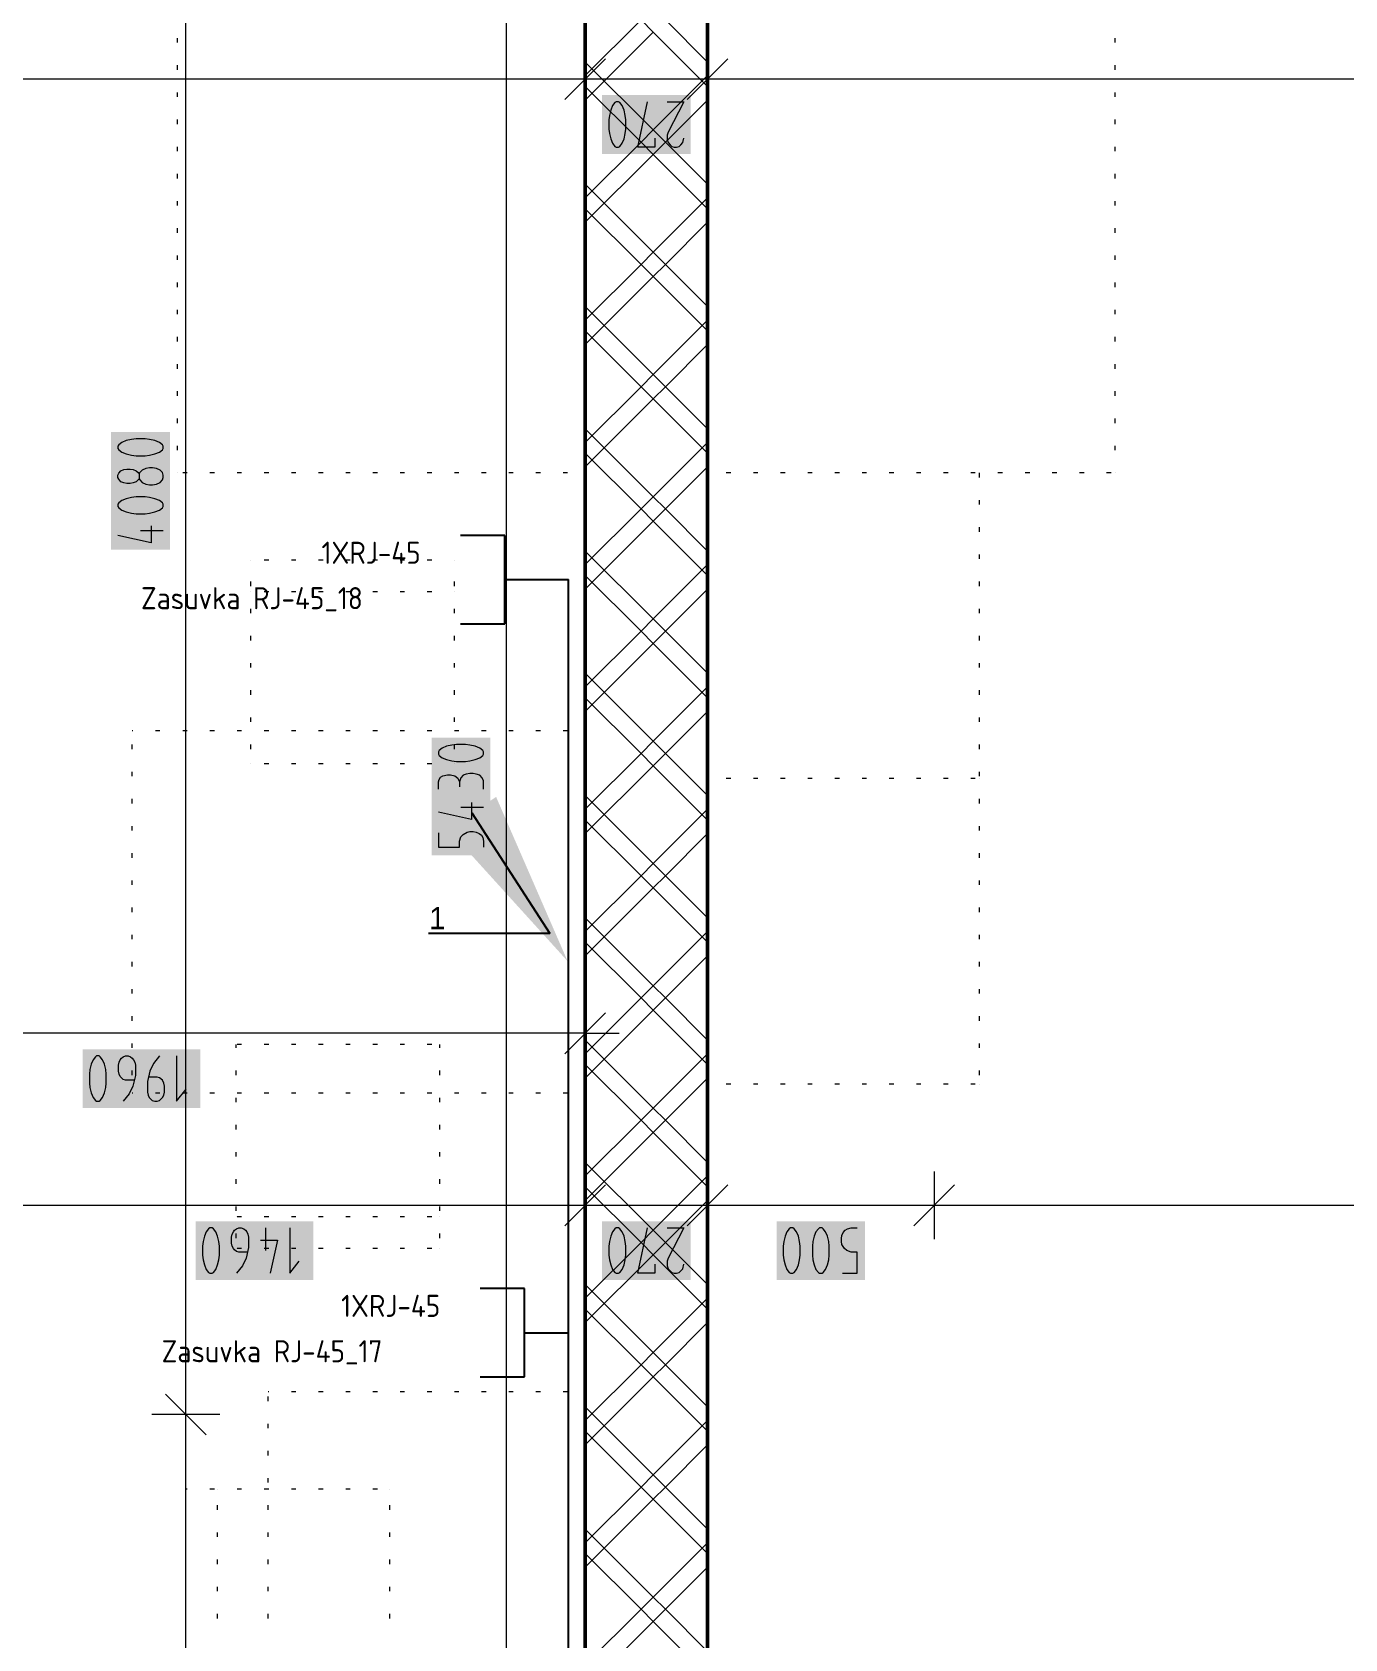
# Model space of a CAD drawing. Header units: millimetres. Extents: x 0 to 594, y 0 to 420.
# Drawn here: x 484.32 to 514.03, y 293.3 to 329.67 of the extents above; entities that cross this region are included whole.
import ezdxf
from ezdxf import colors
from ezdxf.entities.mleader import LeaderData, LeaderLine
from ezdxf.enums import TextEntityAlignment as Align
from ezdxf.math import Vec2, Vec3

# ---------------------------------------------------------------- set-up
doc = ezdxf.new("R2010")
doc.units = ezdxf.units.MM
doc.header["$LTSCALE"] = 8
for name, color, linetype in [('DESC', 1, 'Continuous'), ('PDF_Koty delkove', 7, 'Continuous'), ('PDF_Nabytek', 7, 'Continuous'), ('PDF_Steny akusticke', 7, 'Continuous'), ('RED_2.5mm^2', 1, 'Continuous'), ('SYMS', 7, 'Continuous'), ('TAGS', 160, 'Continuous')]:
    doc.layers.add(name, color=color, linetype=linetype)
doc.styles.add('WD_IEC', font='isocp2.shx', dxfattribs={"width": 0.9, "height": 4})

# ---------------------------------------------------------------- blocks, each defined once
blk = doc.blocks.new('RJ45Zasuvka_')
at = {"layer": 'SYMS'}
for p, q in [((0, 0), (0, 1)), ((-1, 0), (-1, -1)), ((1, 0), (-1, 0)), ((1, -1), (1, 0))]:
    blk.add_line(p, q, dxfattribs=at)
at = {"style": 'WD_IEC'}
for tag, height, p in [('INST', 2.7, (-6.093, 12.868)), ('LOC', 2.7, (-6.093, 9.868)), ('TAG1', 2.5, (-6, 6.828)), ('XREF', 2.7, (-6, -2.915)), ('DESC1', 2.7, (-6, -5.715)), ('DESC2', 2.7, (-6, -8.955)), ('DESC3', 2.7, (-6, -12.195))]:
    blk.add_attdef(tag, text='', height=height, dxfattribs=at).set_placement(p, align=Align.RIGHT)
for tag, p, height, flags in [('MFG', (3.917, 14.122), 1.5, 9), ('CAT', (3.917, 11.622), 1.5, 9), ('X2TERM01', (0, 1), 0.08, 1), ('ASSYCODE', (2.5, -0.75), 1, 1), ('FAMILY', (2.5, -2.25), 1, 1)]:
    blk.add_attdef(tag, p, '', height=height, dxfattribs=dict(at, flags=flags))
at = {"style": 'WD_IEC', "width": 0.8}
blk.add_attdef('TERM01', text='', height=2, rotation=90, dxfattribs=at).set_placement((-1, 1), align=Align.RIGHT)

msp = doc.modelspace()

# ---------------------------------------------------------------- linework, layer by layer
at = {"layer": 'PDF_Koty delkove', "lineweight": 18}
for points in [[(495.052, 340.963), (495.052, 340.194), (495.052, 284.538), (495.052, 281.77), (495.052, 260.604), (495.052, 258.451), (495.052, 257.683)], [(487.803, 253.839), (487.803, 258.451), (487.803, 260.604), (487.803, 283.051), (487.803, 284.537), (487.803, 298.375), (487.803, 340.194)], [(496.84, 329.372), (496.84, 328.604), (496.84, 327.835)], [(499.608, 329.372), (499.608, 328.604), (499.608, 327.835)], [(497.301, 329.065), (496.379, 328.142)], [(500.069, 329.065), (499.146, 328.142)], [(545.22, 328.604), (541.427, 328.604), (538.053, 328.604), (499.608, 328.604), (496.84, 328.604), (455.328, 328.604), (452.56, 328.604), (412.176, 328.604), (410.023, 328.604)], [(497.375, 327.68), (497.375, 327.475), (497.389, 327.374), (497.416, 327.254), (497.457, 327.151), (497.511, 327.082), (497.539, 327.066), (497.593, 327.066), (497.621, 327.082), (497.675, 327.151), (497.717, 327.254), (497.744, 327.374), (497.758, 327.475), (497.758, 327.68), (497.744, 327.782), (497.717, 327.902), (497.675, 328.005), (497.621, 328.074), (497.593, 328.091), (497.539, 328.091), (497.511, 328.074), (497.457, 328.005)], [(498.415, 327.27), (498.415, 327.066), (498.032, 327.066), (498.25, 328.091)], [(498.689, 328.091), (499.072, 328.091), (498.716, 327.407), (498.689, 327.339), (498.689, 327.236), (498.716, 327.169), (498.757, 327.117), (498.798, 327.082), (498.853, 327.066), (498.907, 327.066), (498.962, 327.082), (499.004, 327.117), (499.045, 327.169), (499.072, 327.27)], [(497.457, 328.005), (497.416, 327.902), (497.389, 327.782), (497.375, 327.68)], [(486.282, 319.682), (486.333, 319.737), (486.401, 319.764), (486.469, 319.778), (486.538, 319.778), (486.606, 319.764), (486.674, 319.737), (486.725, 319.696), (486.743, 319.669)], [(486.743, 319.559), (486.725, 319.532), (486.674, 319.491), (486.606, 319.463), (486.538, 319.449), (486.469, 319.449), (486.401, 319.463), (486.333, 319.491), (486.282, 319.546), (486.265, 319.587), (486.265, 319.641), (486.282, 319.682)], [(486.282, 319.012), (486.265, 318.984), (486.265, 318.93), (486.282, 318.902), (486.35, 318.847), (486.453, 318.806), (486.573, 318.778), (486.674, 318.764), (486.879, 318.764), (486.982, 318.778), (487.102, 318.806), (487.204, 318.847), (487.273, 318.902), (487.29, 318.93), (487.29, 318.984), (487.273, 319.012), (487.204, 319.066), (487.102, 319.107), (486.982, 319.134), (486.879, 319.148)], [(486.879, 319.148), (486.674, 319.148), (486.573, 319.134), (486.453, 319.107), (486.35, 319.066), (486.282, 319.012)], [(487.016, 318.491), (487.016, 318.107), (486.265, 318.273)], [(487.29, 318.382), (486.778, 318.382)], [(493.515, 312.531), (493.515, 312.695), (493.531, 312.75), (493.566, 312.804), (493.617, 312.832), (493.719, 312.859), (493.788, 312.859), (493.89, 312.832), (493.959, 312.777), (493.993, 312.695), (493.993, 312.586)], [(494.369, 312.872), (494.3, 312.886), (494.231, 312.886), (494.146, 312.872), (494.079, 312.845), (494.027, 312.79), (493.993, 312.695)], [(494.54, 312.531), (494.54, 312.722), (494.505, 312.79), (494.454, 312.845), (494.369, 312.872)], [(494.266, 312.229), (494.266, 311.846), (493.515, 312.011)], [(494.54, 312.12), (494.027, 312.12)], [(493.515, 311.545), (493.515, 311.217), (493.993, 311.217), (493.993, 311.354), (494.027, 311.449), (494.079, 311.504), (494.164, 311.558), (494.231, 311.572), (494.3, 311.572), (494.369, 311.558), (494.436, 311.531), (494.488, 311.49), (494.522, 311.436), (494.54, 311.354), (494.54, 311.217)], [(496.84, 307.774), (496.84, 307.005), (496.84, 306.236)], [(497.301, 307.466), (496.379, 306.544)], [(496.84, 307.005), (485.538, 307.005), (476.75, 307.005), (455.328, 307.005), (452.561, 307.005), (441.329, 307.005), (431.804, 307.005), (426.26, 307.005), (422.64, 307.005), (412.176, 307.005), (410.023, 307.005), (405.611, 307.005), (383.732, 307.005), (382.246, 307.005), (347.601, 307.005), (345.449, 307.005), (310.804, 307.005)], [(496.84, 307.005), (497.609, 307.005)], [(485.618, 306.081), (485.618, 305.876), (485.632, 305.775), (485.659, 305.655), (485.7, 305.553), (485.754, 305.484), (485.782, 305.468), (485.836, 305.468), (485.864, 305.484), (485.918, 305.553), (485.959, 305.655), (485.987, 305.775), (486.001, 305.876), (486.001, 306.081), (485.987, 306.184), (485.959, 306.304), (485.918, 306.406), (485.864, 306.475), (485.836, 306.492), (485.782, 306.492)], [(485.782, 306.492), (485.754, 306.475), (485.7, 306.406), (485.659, 306.304), (485.632, 306.184), (485.618, 306.081)], [(486.63, 305.945), (486.439, 305.945), (486.384, 305.963), (486.343, 305.996), (486.316, 306.031), (486.289, 306.081), (486.275, 306.15), (486.275, 306.286), (486.289, 306.355), (486.316, 306.406), (486.343, 306.44), (486.384, 306.475), (486.439, 306.492), (486.493, 306.492), (486.548, 306.475), (486.589, 306.44), (486.616, 306.406), (486.644, 306.355), (486.658, 306.286), (486.658, 306.048), (486.603, 305.809), (486.521, 305.638), (486.384, 305.468)], [(487.205, 306.492), (487.068, 306.321), (486.986, 306.15), (486.932, 305.911), (486.932, 305.671), (486.946, 305.604), (486.973, 305.553), (487, 305.519), (487.041, 305.484), (487.096, 305.468), (487.15, 305.468), (487.205, 305.484), (487.246, 305.519)], [(487.589, 306.492), (487.589, 305.468), (487.807, 305.74)], [(487.246, 305.519), (487.273, 305.553), (487.301, 305.604), (487.315, 305.671), (487.315, 305.809), (487.301, 305.876), (487.273, 305.945), (487.205, 305.996), (487.15, 306.014), (486.959, 306.014)], [(496.84, 303.88), (496.84, 303.111), (496.84, 302.342)], [(499.608, 303.88), (499.608, 303.111), (499.608, 302.342)], [(504.733, 303.88), (504.733, 303.111), (504.733, 302.342)], [(497.301, 303.572), (496.379, 302.65)], [(500.069, 303.572), (499.146, 302.65)], [(505.194, 303.572), (504.271, 302.65)], [(541.427, 303.111), (521.756, 303.111), (504.733, 303.111), (499.608, 303.111), (496.84, 303.111), (481.874, 303.111), (476.75, 303.111)], [(488.262, 301.659), (488.316, 301.59), (488.344, 301.574), (488.398, 301.574), (488.426, 301.59), (488.48, 301.659), (488.521, 301.761), (488.549, 301.881), (488.563, 301.983), (488.563, 302.188), (488.549, 302.29), (488.521, 302.41), (488.48, 302.513), (488.426, 302.581), (488.398, 302.599), (488.344, 302.599), (488.316, 302.581), (488.262, 302.513), (488.221, 302.41), (488.194, 302.29), (488.18, 302.188)], [(489.192, 302.051), (489.001, 302.051), (488.946, 302.069), (488.905, 302.103), (488.878, 302.137), (488.851, 302.188), (488.837, 302.256), (488.837, 302.393), (488.851, 302.461), (488.878, 302.513), (488.905, 302.546), (488.946, 302.581), (489.001, 302.599), (489.055, 302.599), (489.11, 302.581), (489.151, 302.546), (489.178, 302.513), (489.206, 302.461), (489.22, 302.393), (489.22, 302.154), (489.165, 301.915), (489.083, 301.744), (488.946, 301.574)], [(489.603, 302.599), (489.603, 302.086)], [(490.151, 302.599), (490.151, 301.574), (490.369, 301.846)], [(497.511, 301.59), (497.539, 301.574), (497.593, 301.574), (497.621, 301.59), (497.675, 301.659), (497.717, 301.761), (497.744, 301.881), (497.758, 301.983), (497.758, 302.188), (497.744, 302.29), (497.717, 302.41), (497.675, 302.513), (497.621, 302.581), (497.593, 302.599), (497.539, 302.599), (497.511, 302.581), (497.457, 302.513), (497.416, 302.41), (497.389, 302.29), (497.375, 302.188)], [(498.415, 301.778), (498.415, 301.574), (498.032, 301.574), (498.25, 302.599)], [(498.689, 302.599), (499.072, 302.599), (498.716, 301.915), (498.689, 301.846), (498.689, 301.744), (498.716, 301.676), (498.757, 301.625), (498.798, 301.59), (498.853, 301.574), (498.907, 301.574), (498.962, 301.59), (499.004, 301.625), (499.045, 301.676), (499.072, 301.778)], [(501.978, 302.188), (501.978, 301.983), (501.992, 301.881), (502.019, 301.761), (502.06, 301.659), (502.114, 301.59), (502.142, 301.574), (502.197, 301.574), (502.225, 301.59), (502.279, 301.659), (502.32, 301.761), (502.348, 301.881), (502.362, 301.983), (502.362, 302.188), (502.348, 302.29), (502.32, 302.41), (502.279, 302.513), (502.225, 302.581), (502.197, 302.599), (502.142, 302.599), (502.114, 302.581), (502.06, 302.513), (502.019, 302.41), (501.992, 302.29), (501.978, 302.188)], [(502.662, 301.574), (502.991, 301.574), (502.991, 302.051), (502.854, 302.051), (502.758, 302.086), (502.703, 302.137), (502.649, 302.223), (502.635, 302.29), (502.635, 302.359), (502.649, 302.428), (502.676, 302.495), (502.717, 302.546), (502.771, 302.581), (502.854, 302.599), (502.991, 302.599)], [(489.494, 302.325), (489.877, 302.325), (489.712, 301.574)], [(488.18, 302.188), (488.18, 301.983), (488.194, 301.881), (488.221, 301.761), (488.262, 301.659)], [(497.375, 302.188), (497.375, 301.983), (497.389, 301.881), (497.416, 301.761), (497.457, 301.659), (497.511, 301.59)], [(488.264, 297.914), (487.341, 298.836)], [(488.571, 298.375), (487.803, 298.375), (487.034, 298.375)]]:
    msp.add_lwpolyline(points, dxfattribs=at)
for points in [[(486.879, 320.462), (486.674, 320.462), (486.573, 320.448), (486.453, 320.421), (486.35, 320.38), (486.282, 320.326), (486.265, 320.298), (486.265, 320.244), (486.282, 320.216), (486.35, 320.162), (486.453, 320.12), (486.573, 320.093), (486.674, 320.079), (486.879, 320.079), (486.982, 320.093), (487.102, 320.12), (487.204, 320.162), (487.273, 320.216), (487.29, 320.244), (487.29, 320.298), (487.273, 320.326), (487.204, 320.38), (487.102, 320.421), (486.982, 320.448)], [(487.05, 319.805), (486.982, 319.805), (486.897, 319.791), (486.811, 319.751), (486.76, 319.696), (486.743, 319.669), (486.743, 319.559), (486.76, 319.532), (486.811, 319.477), (486.897, 319.436), (486.982, 319.422), (487.05, 319.422), (487.135, 319.436), (487.221, 319.477), (487.273, 319.532), (487.29, 319.587), (487.29, 319.641), (487.273, 319.696), (487.221, 319.751), (487.135, 319.791)], [(494.129, 313.544), (493.924, 313.544), (493.822, 313.53), (493.702, 313.502), (493.6, 313.461), (493.531, 313.407), (493.515, 313.379), (493.515, 313.325), (493.531, 313.297), (493.6, 313.243), (493.702, 313.202), (493.822, 313.174), (493.924, 313.16), (494.129, 313.16), (494.231, 313.174), (494.351, 313.202), (494.454, 313.243), (494.522, 313.297), (494.54, 313.325), (494.54, 313.379), (494.522, 313.407), (494.454, 313.461), (494.351, 313.502), (494.231, 313.53)], [(501.321, 302.188), (501.321, 301.983), (501.335, 301.881), (501.362, 301.761), (501.403, 301.659), (501.457, 301.59), (501.485, 301.574), (501.54, 301.574), (501.567, 301.59), (501.622, 301.659), (501.663, 301.761), (501.691, 301.881), (501.705, 301.983), (501.705, 302.188), (501.691, 302.29), (501.663, 302.41), (501.622, 302.513), (501.567, 302.581), (501.54, 302.599), (501.485, 302.599), (501.457, 302.581), (501.403, 302.513), (501.362, 302.41), (501.335, 302.29)]]:
    msp.add_lwpolyline(points, close=True, dxfattribs=at)
at = {"layer": 'PDF_Koty delkove', "color": 7, "lineweight": 18, "true_color": 0xffffff, "transparency": 33554559}
for points in [[(499.226, 328.245), (497.221, 328.245), (499.226, 326.912), (497.221, 326.912)], [(487.444, 317.954), (487.444, 320.616), (486.111, 317.954), (486.111, 320.616)], [(494.694, 311.035), (494.694, 313.697), (493.361, 311.035), (493.361, 313.697)], [(488.126, 306.646), (485.464, 306.646), (488.126, 305.314), (485.464, 305.314)], [(490.688, 302.752), (488.026, 302.752), (490.688, 301.42), (488.026, 301.42)], [(499.226, 302.752), (497.221, 302.752), (499.226, 301.42), (497.221, 301.42)], [(503.172, 302.752), (501.168, 302.752), (503.172, 301.42), (501.168, 301.42)]]:
    msp.add_solid(points, dxfattribs=at)
at = {"layer": 'PDF_Nabytek', "lineweight": 13}
for points in [[(487.615, 329.43), (487.615, 329.532)], [(496.84, 329.43), (496.84, 329.532)], [(499.608, 329.43), (499.608, 329.532)], [(508.832, 329.43), (508.832, 329.532)], [(487.615, 328.815), (487.615, 328.917)], [(496.84, 328.815), (496.84, 328.917)], [(499.608, 328.815), (499.608, 328.917)], [(508.832, 328.815), (508.832, 328.917)], [(487.615, 328.2), (487.615, 328.302)], [(496.84, 328.2), (496.84, 328.302)], [(499.608, 328.2), (499.608, 328.302)], [(508.832, 328.2), (508.832, 328.302)], [(487.615, 327.585), (487.615, 327.687)], [(496.84, 327.585), (496.84, 327.687)], [(499.608, 327.585), (499.608, 327.687)], [(508.832, 327.585), (508.832, 327.687)], [(487.615, 326.97), (487.615, 327.072)], [(496.84, 326.97), (496.84, 327.072)], [(499.608, 326.97), (499.608, 327.072)], [(508.832, 326.97), (508.832, 327.072)], [(487.615, 326.355), (487.615, 326.457)], [(496.84, 326.355), (496.84, 326.457)], [(499.608, 326.355), (499.608, 326.457)], [(508.832, 326.355), (508.832, 326.457)], [(487.615, 325.74), (487.615, 325.842)], [(496.84, 325.74), (496.84, 325.842)], [(499.608, 325.74), (499.608, 325.842)], [(508.832, 325.74), (508.832, 325.842)], [(487.615, 325.125), (487.615, 325.227)], [(496.84, 325.125), (496.84, 325.227)], [(499.608, 325.125), (499.608, 325.227)], [(508.832, 325.125), (508.832, 325.227)], [(487.615, 324.51), (487.615, 324.612)], [(496.84, 324.51), (496.84, 324.612)], [(499.608, 324.51), (499.608, 324.612)], [(508.832, 324.51), (508.832, 324.612)], [(487.615, 323.895), (487.615, 323.997)], [(496.84, 323.895), (496.84, 323.997)], [(499.608, 323.895), (499.608, 323.997)], [(508.832, 323.895), (508.832, 323.997)], [(487.615, 323.28), (487.615, 323.382)], [(496.84, 323.28), (496.84, 323.382)], [(499.608, 323.28), (499.608, 323.382)], [(508.832, 323.28), (508.832, 323.382)], [(487.615, 322.665), (487.615, 322.767)], [(496.84, 322.665), (496.84, 322.767)], [(499.608, 322.665), (499.608, 322.767)], [(508.832, 322.665), (508.832, 322.767)], [(487.615, 322.05), (487.615, 322.152)], [(496.84, 322.05), (496.84, 322.152)], [(499.608, 322.05), (499.608, 322.152)], [(508.832, 322.05), (508.832, 322.152)], [(487.615, 321.435), (487.615, 321.537)], [(496.84, 321.435), (496.84, 321.537)], [(499.608, 321.435), (499.608, 321.537)], [(508.832, 321.435), (508.832, 321.537)], [(487.615, 320.82), (487.615, 320.922)], [(496.84, 320.82), (496.84, 320.922)], [(499.608, 320.82), (499.608, 320.922)], [(508.832, 320.82), (508.832, 320.922)], [(487.615, 320.205), (487.615, 320.307)], [(496.84, 320.205), (496.84, 320.307)], [(499.608, 320.205), (499.608, 320.307)], [(508.832, 320.205), (508.832, 320.307)], [(487.615, 319.695), (487.615, 319.695)], [(487.615, 319.695), (487.615, 319.695)], [(487.831, 319.695), (487.729, 319.695)], [(488.446, 319.695), (488.344, 319.695)], [(489.061, 319.695), (488.959, 319.695)], [(489.676, 319.695), (489.574, 319.695)], [(490.291, 319.695), (490.189, 319.695)], [(490.906, 319.695), (490.804, 319.695)], [(491.521, 319.695), (491.419, 319.695)], [(492.136, 319.695), (492.034, 319.695)], [(492.751, 319.695), (492.649, 319.695)], [(493.366, 319.695), (493.264, 319.695)], [(493.981, 319.695), (493.879, 319.695)], [(494.596, 319.695), (494.494, 319.695)], [(495.211, 319.695), (495.109, 319.695)], [(495.826, 319.695), (495.724, 319.695)], [(496.441, 319.695), (496.339, 319.695)], [(496.84, 319.695), (496.84, 319.695)], [(496.84, 319.695), (496.84, 319.695)], [(499.608, 319.695), (499.608, 319.695)], [(499.608, 319.695), (499.608, 319.695)], [(499.608, 319.695), (499.608, 319.695)], [(499.608, 319.695), (499.608, 319.695)], [(499.608, 319.59), (499.608, 319.692)], [(500.131, 319.695), (500.028, 319.695)], [(500.131, 319.695), (500.028, 319.695)], [(500.746, 319.695), (500.643, 319.695)], [(500.746, 319.695), (500.643, 319.695)], [(501.361, 319.695), (501.258, 319.695)], [(501.361, 319.695), (501.258, 319.695)], [(501.976, 319.695), (501.873, 319.695)], [(501.976, 319.695), (501.873, 319.695)], [(502.591, 319.695), (502.488, 319.695)], [(502.591, 319.695), (502.488, 319.695)], [(503.206, 319.695), (503.103, 319.695)], [(503.206, 319.695), (503.103, 319.695)], [(503.821, 319.695), (503.718, 319.695)], [(503.821, 319.695), (503.718, 319.695)], [(504.436, 319.695), (504.333, 319.695)], [(504.436, 319.695), (504.333, 319.695)], [(505.051, 319.695), (504.948, 319.695)], [(505.051, 319.695), (504.948, 319.695)], [(505.666, 319.695), (505.563, 319.695)], [(505.666, 319.695), (505.563, 319.695)], [(505.757, 319.695), (505.757, 319.695)], [(505.757, 319.695), (505.757, 319.695)], [(505.757, 319.59), (505.757, 319.692)], [(506.281, 319.695), (506.178, 319.695)], [(506.896, 319.695), (506.793, 319.695)], [(507.511, 319.695), (507.408, 319.695)], [(508.126, 319.695), (508.023, 319.695)], [(508.741, 319.695), (508.638, 319.695)], [(508.832, 319.695), (508.832, 319.695)], [(508.832, 319.695), (508.832, 319.695)], [(499.608, 318.975), (499.608, 319.077)], [(505.757, 318.975), (505.757, 319.077)], [(499.608, 318.36), (499.608, 318.462)], [(505.757, 318.36), (505.757, 318.462)], [(489.272, 317.717), (489.272, 317.717)], [(489.272, 317.717), (489.272, 317.717)], [(489.676, 317.717), (489.574, 317.717)], [(490.291, 317.717), (490.189, 317.717)], [(490.906, 317.717), (490.804, 317.717)], [(491.521, 317.717), (491.419, 317.717)], [(492.136, 317.717), (492.034, 317.717)], [(492.751, 317.717), (492.649, 317.717)], [(493.366, 317.717), (493.264, 317.717)], [(493.884, 317.717), (493.879, 317.717)], [(493.884, 317.717), (493.884, 317.717)], [(493.884, 317.717), (493.884, 317.717)], [(499.608, 317.745), (499.608, 317.847)], [(505.757, 317.745), (505.757, 317.847)], [(489.272, 317.13), (489.272, 317.232)], [(493.884, 317.13), (493.884, 317.232)], [(499.608, 317.13), (499.608, 317.232)], [(505.757, 317.13), (505.757, 317.232)], [(489.272, 317), (489.272, 317)], [(489.676, 317), (489.574, 317)], [(490.291, 317), (490.189, 317)], [(490.906, 317), (490.804, 317)], [(491.521, 317), (491.419, 317)], [(492.136, 317), (492.034, 317)], [(492.751, 317), (492.649, 317)], [(493.366, 317), (493.264, 317)], [(493.884, 317), (493.879, 317)], [(493.884, 317), (493.884, 317)], [(489.272, 316.515), (489.272, 316.617)], [(493.884, 316.515), (493.884, 316.617)], [(499.608, 316.515), (499.608, 316.617)], [(505.757, 316.515), (505.757, 316.617)], [(489.272, 315.9), (489.272, 316.002)], [(493.884, 315.9), (493.884, 316.002)], [(499.608, 315.9), (499.608, 316.002)], [(505.757, 315.9), (505.757, 316.002)], [(489.272, 315.285), (489.272, 315.387)], [(493.884, 315.285), (493.884, 315.387)], [(499.608, 315.285), (499.608, 315.387)], [(505.757, 315.285), (505.757, 315.387)], [(489.272, 314.67), (489.272, 314.772)], [(493.884, 314.67), (493.884, 314.772)], [(499.608, 314.67), (499.608, 314.772)], [(505.757, 314.67), (505.757, 314.772)], [(489.272, 314.055), (489.272, 314.157)], [(493.884, 314.055), (493.884, 314.157)], [(499.608, 314.055), (499.608, 314.157)], [(505.757, 314.055), (505.757, 314.157)], [(486.59, 313.852), (486.59, 313.852)], [(486.601, 313.852), (486.59, 313.852)], [(486.59, 313.852), (486.59, 313.852)], [(486.59, 313.44), (486.59, 313.542)], [(487.216, 313.852), (487.114, 313.852)], [(487.831, 313.852), (487.729, 313.852)], [(488.446, 313.852), (488.344, 313.852)], [(489.061, 313.852), (488.959, 313.852)], [(489.272, 313.44), (489.272, 313.542)], [(489.676, 313.852), (489.574, 313.852)], [(490.291, 313.852), (490.189, 313.852)], [(490.906, 313.852), (490.804, 313.852)], [(491.521, 313.852), (491.419, 313.852)], [(492.136, 313.852), (492.034, 313.852)], [(492.751, 313.852), (492.649, 313.852)], [(493.366, 313.852), (493.264, 313.852)], [(493.981, 313.852), (493.879, 313.852)], [(493.884, 313.44), (493.884, 313.542)], [(494.596, 313.852), (494.494, 313.852)], [(495.211, 313.852), (495.109, 313.852)], [(495.826, 313.852), (495.724, 313.852)], [(496.441, 313.852), (496.339, 313.852)], [(496.84, 313.852), (496.84, 313.852)], [(496.84, 313.852), (496.84, 313.852)], [(496.84, 313.44), (496.84, 313.542)], [(499.608, 313.44), (499.608, 313.542)], [(505.757, 313.44), (505.757, 313.542)], [(486.59, 312.825), (486.59, 312.927)], [(489.272, 313.105), (489.272, 313.105)], [(489.272, 313.105), (489.272, 313.105)], [(489.676, 313.105), (489.574, 313.105)], [(490.291, 313.105), (490.189, 313.105)], [(490.906, 313.105), (490.804, 313.105)], [(491.521, 313.105), (491.419, 313.105)], [(492.136, 313.105), (492.034, 313.105)], [(492.751, 313.105), (492.649, 313.105)], [(493.366, 313.105), (493.264, 313.105)], [(493.884, 313.105), (493.879, 313.105)], [(493.884, 313.105), (493.884, 313.105)], [(493.884, 313.105), (493.884, 313.105)], [(496.84, 312.825), (496.84, 312.927)], [(499.608, 312.825), (499.608, 312.927)], [(505.757, 312.825), (505.757, 312.927)], [(499.608, 312.776), (499.608, 312.776)], [(500.131, 312.776), (500.028, 312.776)], [(500.746, 312.776), (500.643, 312.776)], [(501.361, 312.776), (501.258, 312.776)], [(501.976, 312.776), (501.873, 312.776)], [(502.591, 312.776), (502.488, 312.776)], [(503.206, 312.776), (503.103, 312.776)], [(503.821, 312.776), (503.718, 312.776)], [(504.436, 312.776), (504.333, 312.776)], [(505.051, 312.776), (504.948, 312.776)], [(505.666, 312.776), (505.563, 312.776)], [(505.757, 312.776), (505.757, 312.776)], [(486.59, 312.21), (486.59, 312.312)], [(496.84, 312.21), (496.84, 312.312)], [(499.608, 312.21), (499.608, 312.312)], [(505.757, 312.21), (505.757, 312.312)], [(486.59, 311.595), (486.59, 311.697)], [(496.84, 311.595), (496.84, 311.697)], [(499.608, 311.595), (499.608, 311.697)], [(505.757, 311.595), (505.757, 311.697)], [(486.59, 310.98), (486.59, 311.082)], [(496.84, 310.98), (496.84, 311.082)], [(499.608, 310.98), (499.608, 311.082)], [(505.757, 310.98), (505.757, 311.082)], [(486.59, 310.365), (486.59, 310.467)], [(496.84, 310.365), (496.84, 310.467)], [(499.608, 310.365), (499.608, 310.467)], [(505.757, 310.365), (505.757, 310.467)], [(486.59, 309.75), (486.59, 309.852)], [(496.84, 309.75), (496.84, 309.852)], [(499.608, 309.75), (499.608, 309.852)], [(505.757, 309.75), (505.757, 309.852)], [(486.59, 309.135), (486.59, 309.237)], [(496.84, 309.135), (496.84, 309.237)], [(499.608, 309.135), (499.608, 309.237)], [(505.757, 309.135), (505.757, 309.237)], [(486.59, 308.52), (486.59, 308.622)], [(496.84, 308.52), (496.84, 308.622)], [(499.608, 308.52), (499.608, 308.622)], [(505.757, 308.52), (505.757, 308.622)], [(486.59, 307.905), (486.59, 308.007)], [(496.84, 307.905), (496.84, 308.007)], [(499.608, 307.905), (499.608, 308.007)], [(505.757, 307.905), (505.757, 308.007)], [(486.59, 307.29), (486.59, 307.392)], [(496.84, 307.29), (496.84, 307.392)], [(499.608, 307.29), (499.608, 307.392)], [(505.757, 307.29), (505.757, 307.392)], [(486.59, 306.675), (486.59, 306.777)], [(488.936, 306.675), (488.936, 306.749)], [(488.936, 306.749), (488.936, 306.749)], [(488.936, 306.749), (488.936, 306.749)], [(489.061, 306.749), (488.959, 306.749)], [(489.676, 306.749), (489.574, 306.749)], [(490.291, 306.749), (490.189, 306.749)], [(490.906, 306.749), (490.804, 306.749)], [(491.521, 306.749), (491.419, 306.749)], [(492.136, 306.749), (492.034, 306.749)], [(492.751, 306.749), (492.649, 306.749)], [(493.366, 306.749), (493.264, 306.749)], [(493.548, 306.749), (493.548, 306.749)], [(493.548, 306.675), (493.548, 306.749)], [(493.548, 306.749), (493.548, 306.749)], [(496.84, 306.675), (496.84, 306.777)], [(499.608, 306.675), (499.608, 306.777)], [(505.757, 306.675), (505.757, 306.777)], [(486.59, 306.06), (486.59, 306.162)], [(488.936, 306.06), (488.936, 306.162)], [(493.548, 306.06), (493.548, 306.162)], [(496.84, 306.06), (496.84, 306.162)], [(499.608, 306.06), (499.608, 306.162)], [(505.757, 306.06), (505.757, 306.162)], [(486.59, 305.652), (486.59, 305.652)], [(486.601, 305.652), (486.59, 305.652)], [(486.59, 305.652), (486.59, 305.652)], [(487.216, 305.652), (487.114, 305.652)], [(487.831, 305.652), (487.729, 305.652)], [(488.446, 305.652), (488.344, 305.652)], [(488.936, 305.445), (488.936, 305.547)], [(489.061, 305.652), (488.959, 305.652)], [(489.676, 305.652), (489.574, 305.652)], [(490.291, 305.652), (490.189, 305.652)], [(490.906, 305.652), (490.804, 305.652)], [(491.521, 305.652), (491.419, 305.652)], [(492.136, 305.652), (492.034, 305.652)], [(492.751, 305.652), (492.649, 305.652)], [(493.366, 305.652), (493.264, 305.652)], [(493.548, 305.445), (493.548, 305.547)], [(493.981, 305.652), (493.879, 305.652)], [(494.596, 305.652), (494.494, 305.652)], [(495.211, 305.652), (495.109, 305.652)], [(495.826, 305.652), (495.724, 305.652)], [(496.441, 305.652), (496.339, 305.652)], [(496.84, 305.652), (496.84, 305.652)], [(496.84, 305.652), (496.84, 305.652)], [(499.608, 305.857), (499.608, 305.857)], [(499.608, 305.857), (499.608, 305.857)], [(500.131, 305.857), (500.028, 305.857)], [(500.746, 305.857), (500.643, 305.857)], [(501.361, 305.857), (501.258, 305.857)], [(501.976, 305.857), (501.873, 305.857)], [(502.591, 305.857), (502.488, 305.857)], [(503.206, 305.857), (503.103, 305.857)], [(503.821, 305.857), (503.718, 305.857)], [(504.436, 305.857), (504.333, 305.857)], [(505.051, 305.857), (504.948, 305.857)], [(505.666, 305.857), (505.563, 305.857)], [(505.757, 305.857), (505.757, 305.857)], [(505.757, 305.857), (505.757, 305.857)], [(488.936, 304.83), (488.936, 304.932)], [(493.548, 304.83), (493.548, 304.932)], [(488.936, 304.215), (488.936, 304.317)], [(493.548, 304.215), (493.548, 304.317)], [(488.936, 303.6), (488.936, 303.702)], [(493.548, 303.6), (493.548, 303.702)], [(488.936, 302.985), (488.936, 303.087)], [(493.548, 302.985), (493.548, 303.087)], [(488.936, 302.854), (488.936, 302.854)], [(489.061, 302.854), (488.959, 302.854)], [(489.676, 302.854), (489.574, 302.854)], [(490.291, 302.854), (490.189, 302.854)], [(490.906, 302.854), (490.804, 302.854)], [(491.521, 302.854), (491.419, 302.854)], [(492.136, 302.854), (492.034, 302.854)], [(492.751, 302.854), (492.649, 302.854)], [(493.366, 302.854), (493.264, 302.854)], [(493.548, 302.854), (493.548, 302.854)], [(488.936, 302.37), (488.936, 302.472)], [(493.548, 302.37), (493.548, 302.472)], [(488.936, 302.136), (488.936, 302.136)], [(488.936, 302.136), (488.936, 302.136)], [(489.061, 302.136), (488.959, 302.136)], [(489.676, 302.136), (489.574, 302.136)], [(490.291, 302.136), (490.189, 302.136)], [(490.906, 302.136), (490.804, 302.136)], [(491.521, 302.136), (491.419, 302.136)], [(492.136, 302.136), (492.034, 302.136)], [(492.751, 302.136), (492.649, 302.136)], [(493.366, 302.136), (493.264, 302.136)], [(493.548, 302.136), (493.548, 302.136)], [(493.548, 302.136), (493.548, 302.136)], [(489.676, 298.887), (489.665, 298.887)], [(489.665, 298.887), (489.665, 298.887)], [(489.665, 298.887), (489.665, 298.887)], [(489.665, 298.68), (489.665, 298.782)], [(490.291, 298.887), (490.189, 298.887)], [(490.906, 298.887), (490.804, 298.887)], [(491.521, 298.887), (491.419, 298.887)], [(492.136, 298.887), (492.034, 298.887)], [(492.751, 298.887), (492.649, 298.887)], [(493.366, 298.887), (493.264, 298.887)], [(493.981, 298.887), (493.879, 298.887)], [(494.596, 298.887), (494.494, 298.887)], [(495.211, 298.887), (495.109, 298.887)], [(495.826, 298.887), (495.724, 298.887)], [(496.441, 298.887), (496.339, 298.887)], [(496.84, 298.887), (496.84, 298.887)], [(496.84, 298.887), (496.84, 298.887)], [(496.84, 298.68), (496.84, 298.782)], [(489.665, 298.065), (489.665, 298.167)], [(496.84, 298.065), (496.84, 298.167)], [(489.665, 297.45), (489.665, 297.552)], [(496.84, 297.45), (496.84, 297.552)], [(489.665, 296.835), (489.665, 296.937)], [(496.84, 296.835), (496.84, 296.937)], [(487.802, 296.684), (487.802, 296.684)], [(487.831, 296.684), (487.802, 296.684)], [(487.802, 296.684), (487.802, 296.684)], [(488.446, 296.684), (488.344, 296.684)], [(488.52, 296.684), (488.52, 296.684)], [(489.061, 296.684), (488.959, 296.684)], [(489.676, 296.684), (489.574, 296.684)], [(490.291, 296.684), (490.189, 296.684)], [(490.906, 296.684), (490.804, 296.684)], [(491.521, 296.684), (491.419, 296.684)], [(492.136, 296.684), (492.034, 296.684)], [(492.415, 296.684), (492.415, 296.684)], [(492.415, 296.684), (492.415, 296.684)], [(487.802, 296.22), (487.802, 296.322)], [(488.52, 296.22), (488.52, 296.322)], [(489.665, 296.22), (489.665, 296.322)], [(492.415, 296.22), (492.415, 296.322)], [(496.84, 296.22), (496.84, 296.322)], [(487.802, 295.605), (487.802, 295.707)], [(488.52, 295.605), (488.52, 295.707)], [(489.665, 295.605), (489.665, 295.707)], [(492.415, 295.605), (492.415, 295.707)], [(496.84, 295.605), (496.84, 295.707)], [(487.802, 294.99), (487.802, 295.092)], [(488.52, 294.99), (488.52, 295.092)], [(489.665, 294.99), (489.665, 295.092)], [(492.415, 294.99), (492.415, 295.092)], [(496.84, 294.99), (496.84, 295.092)], [(487.802, 294.375), (487.802, 294.477)], [(488.52, 294.375), (488.52, 294.477)], [(489.665, 294.375), (489.665, 294.477)], [(492.415, 294.375), (492.415, 294.477)], [(496.84, 294.375), (496.84, 294.477)], [(487.802, 293.76), (487.802, 293.862)], [(488.52, 293.76), (488.52, 293.862)], [(489.665, 293.76), (489.665, 293.862)], [(492.415, 293.76), (492.415, 293.862)], [(496.84, 293.76), (496.84, 293.862)]]:
    msp.add_lwpolyline(points, dxfattribs=at)
at = {"layer": 'PDF_Steny akusticke', "lineweight": 50}
msp.add_lwpolyline([(499.608, 284.537), (499.608, 340.194), (496.84, 340.194), (496.84, 340.194), (496.84, 284.537)], dxfattribs=at)
at = {"layer": 'PDF_Steny akusticke', "lineweight": 9}
for points in [[(496.84, 328.684), (498.101, 329.945)], [(499.608, 328.438), (498.378, 329.668), (498.101, 329.945)], [(499.608, 328.991), (498.654, 329.945)], [(496.84, 328.13), (498.378, 329.668)], [(498.378, 327.454), (496.84, 328.991)], [(498.101, 327.177), (496.84, 328.438)], [(498.654, 327.177), (498.378, 327.454), (499.608, 328.684)], [(498.654, 327.177), (499.608, 328.13)], [(498.101, 327.177), (498.378, 327.454)], [(496.84, 325.916), (498.101, 327.177)], [(499.608, 325.67), (498.378, 326.9), (498.101, 327.177)], [(498.378, 326.9), (498.654, 327.177)], [(499.608, 326.224), (498.654, 327.177)], [(496.84, 325.363), (498.378, 326.9)], [(498.378, 324.686), (496.84, 326.224)], [(498.654, 324.41), (498.378, 324.686), (499.608, 325.916)], [(498.101, 324.41), (496.84, 325.67)], [(498.654, 324.41), (499.608, 325.363)], [(498.101, 324.41), (498.378, 324.686)], [(496.84, 323.149), (498.101, 324.41)], [(496.84, 322.595), (498.378, 324.133)], [(498.378, 324.133), (498.101, 324.41)], [(499.608, 322.903), (498.378, 324.133), (498.654, 324.41)], [(499.608, 323.456), (498.654, 324.41)], [(498.378, 321.919), (496.84, 323.456)], [(498.654, 321.642), (498.378, 321.919), (499.608, 323.149)], [(498.101, 321.642), (496.84, 322.903)], [(498.654, 321.642), (499.608, 322.595)], [(498.101, 321.642), (498.378, 321.919)], [(496.84, 320.381), (498.101, 321.642)], [(496.84, 319.828), (498.378, 321.365), (498.654, 321.642)], [(498.378, 321.365), (498.101, 321.642)], [(499.608, 320.689), (498.654, 321.642)], [(499.608, 320.135), (498.378, 321.365)], [(498.378, 319.151), (496.84, 320.689)], [(498.101, 318.875), (496.84, 320.135)], [(498.654, 318.875), (498.378, 319.151), (499.608, 320.381)], [(498.654, 318.875), (499.608, 319.828)], [(498.101, 318.875), (498.378, 319.151)], [(496.84, 317.614), (498.101, 318.875)], [(496.84, 317.06), (498.378, 318.598), (498.654, 318.875)], [(498.378, 318.598), (498.101, 318.875)], [(499.608, 317.921), (498.654, 318.875)], [(499.608, 317.368), (498.378, 318.598)], [(498.378, 316.384), (496.84, 317.921)], [(498.654, 316.107), (498.378, 316.384), (499.608, 317.614)], [(498.101, 316.107), (496.84, 317.368)], [(499.608, 315.154), (498.654, 316.107), (499.608, 317.06)], [(498.378, 315.83), (498.101, 316.107), (496.84, 314.846)], [(496.84, 314.293), (498.378, 315.83), (498.654, 316.107)], [(498.101, 316.107), (498.378, 316.384)], [(499.608, 314.6), (498.378, 315.83)], [(498.378, 313.616), (496.84, 315.154)], [(498.101, 313.34), (496.84, 314.6)], [(498.654, 313.34), (498.378, 313.616), (499.608, 314.846)], [(499.608, 312.386), (498.654, 313.34), (499.608, 314.293)], [(498.101, 313.34), (498.378, 313.616)], [(498.378, 313.063), (498.101, 313.34), (496.84, 312.079)], [(496.84, 311.525), (498.378, 313.063), (498.654, 313.34)], [(499.608, 311.833), (498.378, 313.063)], [(498.378, 310.849), (496.84, 312.386)], [(498.654, 310.572), (498.378, 310.849), (499.608, 312.079)], [(498.101, 310.572), (496.84, 311.833)], [(499.608, 309.619), (498.654, 310.572), (499.608, 311.525)], [(498.101, 310.572), (498.378, 310.849)], [(496.84, 309.311), (498.101, 310.572)], [(496.84, 308.758), (498.378, 310.295), (498.654, 310.572)], [(498.378, 310.295), (498.101, 310.572)], [(499.608, 309.066), (498.378, 310.295)], [(498.378, 308.082), (496.84, 309.619)], [(498.654, 307.805), (498.378, 308.082), (499.608, 309.311)], [(498.101, 307.805), (496.84, 309.066)], [(499.608, 306.852), (498.654, 307.805), (499.608, 308.758)], [(498.101, 307.805), (498.378, 308.082)], [(496.84, 306.544), (498.101, 307.805)], [(496.84, 305.991), (498.378, 307.528), (498.654, 307.805)], [(498.378, 307.528), (498.101, 307.805)], [(499.608, 306.298), (498.378, 307.528)], [(498.378, 305.314), (496.84, 306.852)], [(498.101, 305.037), (496.84, 306.298)], [(498.654, 305.037), (498.378, 305.314), (499.608, 306.544)], [(499.608, 304.084), (498.654, 305.037), (499.608, 305.991)], [(498.101, 305.037), (498.378, 305.314)], [(496.84, 303.777), (498.101, 305.037)], [(496.84, 303.223), (498.378, 304.761), (498.654, 305.037)], [(498.378, 304.761), (498.101, 305.037)], [(499.608, 303.531), (498.378, 304.761)], [(498.378, 302.547), (496.84, 304.084)], [(498.654, 302.27), (498.378, 302.547), (499.608, 303.777)], [(498.101, 302.27), (496.84, 303.531)], [(499.608, 301.317), (498.654, 302.27), (499.608, 303.223)], [(498.378, 301.993), (498.101, 302.27), (496.84, 301.009)], [(496.84, 300.456), (498.378, 301.993), (498.654, 302.27)], [(498.101, 302.27), (498.378, 302.547)], [(499.608, 300.763), (498.378, 301.993)], [(499.608, 298.549), (498.654, 299.502), (498.378, 299.779), (496.84, 301.317)], [(498.378, 299.779), (499.608, 301.009)], [(498.101, 299.502), (496.84, 300.763)], [(498.654, 299.502), (499.608, 300.456)], [(498.101, 299.502), (498.378, 299.779)], [(496.84, 298.242), (498.101, 299.502)], [(496.84, 297.688), (498.378, 299.226), (498.654, 299.502)], [(498.378, 299.226), (498.101, 299.502)], [(499.608, 297.996), (498.378, 299.226)], [(499.608, 295.782), (498.654, 296.735), (498.378, 297.012), (496.84, 298.549)], [(498.378, 297.012), (499.608, 298.242)], [(498.101, 296.735), (496.84, 297.996)], [(498.654, 296.735), (499.608, 297.688)], [(498.101, 296.735), (498.378, 297.012)], [(496.84, 295.474), (498.101, 296.735)], [(499.608, 295.228), (498.378, 296.458), (496.84, 294.921)], [(498.378, 296.458), (498.101, 296.735)], [(498.378, 296.458), (498.654, 296.735)], [(499.608, 293.014), (498.654, 293.967), (498.378, 294.244), (496.84, 295.782)], [(498.378, 294.244), (499.608, 295.474)], [(498.101, 293.967), (496.84, 295.228)], [(498.654, 293.967), (499.608, 294.921)], [(498.101, 293.967), (498.378, 294.244)], [(496.84, 292.707), (498.101, 293.967)], [(498.378, 293.691), (498.101, 293.967)], [(498.378, 293.691), (498.654, 293.967)], [(499.608, 292.461), (498.378, 293.691), (496.84, 292.153)]]:
    msp.add_lwpolyline(points, dxfattribs=at)
at = {"layer": 'RED_2.5mm^2'}
for p, q in [((496.023, 317.275), (496.46, 317.275)), ((496.462, 285.229), (496.462, 317.274))]:
    msp.add_line(p, q, dxfattribs=at)

# ---------------------------------------------------------------- block references
at = {"layer": 'SYMS'}
ref = msp.add_blockref('RJ45Zasuvka_', (495.018, 317.274), dxfattribs=dict(at, rotation=270))
ref.add_attrib('TAG1', 'Zasuvka RJ-45_18', dxfattribs={"layer": 'TAGS', "height": 0.5, "style": 'WD_IEC'}).set_placement((491.805, 316.605), align=Align.RIGHT)
ref.add_attrib('DESC1', '1XRJ-45', dxfattribs={"layer": 'DESC', "height": 0.5, "style": 'WD_IEC'}).set_placement((493.115, 317.633), align=Align.RIGHT)
ref = msp.add_blockref('RJ45Zasuvka_', (495.461, 300.227), dxfattribs=dict(at, rotation=270))
ref.add_attrib('TAG1', 'Zasuvka RJ-45_17', dxfattribs={"layer": 'TAGS', "height": 0.5, "style": 'WD_IEC'}).set_placement((492.248, 299.558), align=Align.RIGHT)
ref.add_attrib('DESC1', '1XRJ-45', dxfattribs={"layer": 'DESC', "height": 0.5, "style": 'WD_IEC'}).set_placement((493.558, 300.586), align=Align.RIGHT)

# ---------------------------------------------------------------- leaders
ml = msp.add_multileader_mtext('Standard', dxfattribs=at)
ml.set_content('1', color=256)
ml.set_leader_properties()
ml.build(insert=Vec2(0, 0))
ml.multileader.update_dxf_attribs({"text_right_attachment_type": 6, "dogleg_length": 0.36})
ctx = ml.context
ctx.base_point, ctx.char_height, ctx.plane_origin = Vec3(491.511, 309.612), 0.5, Vec3(496.44, 308.638)
ctx.right_attachment, ctx.text_align_type = 6, 2
notes = []
notes.append((ctx, [(0, (1, 1, 0), (496.037, 309.262), (-1, 0), 0.36, [(0, [(496.44, 308.638)], 0, [])])]))
ctx.mtext.insert, ctx.mtext.alignment, ctx.mtext.flow_direction = Vec3(493.677, 309.862), 3, 5
for ctx, leaders in notes:
    for number, flags, end, landing, length, lines in leaders:
        leader = LeaderData()
        leader.index, (leader.has_last_leader_line, leader.has_dogleg_vector, leader.attachment_direction) = number, flags
        leader.last_leader_point, leader.dogleg_vector, leader.dogleg_length = Vec3(end), Vec3(landing), length
        for number, points, colour, breaks in lines:
            line = LeaderLine()
            line.index, line.vertices, line.color, line.breaks = number, Vec3.list(points), colors.encode_raw_color(colour), breaks
            leader.lines.append(line)
        ctx.leaders.append(leader)

doc.saveas('drawing.dxf')
